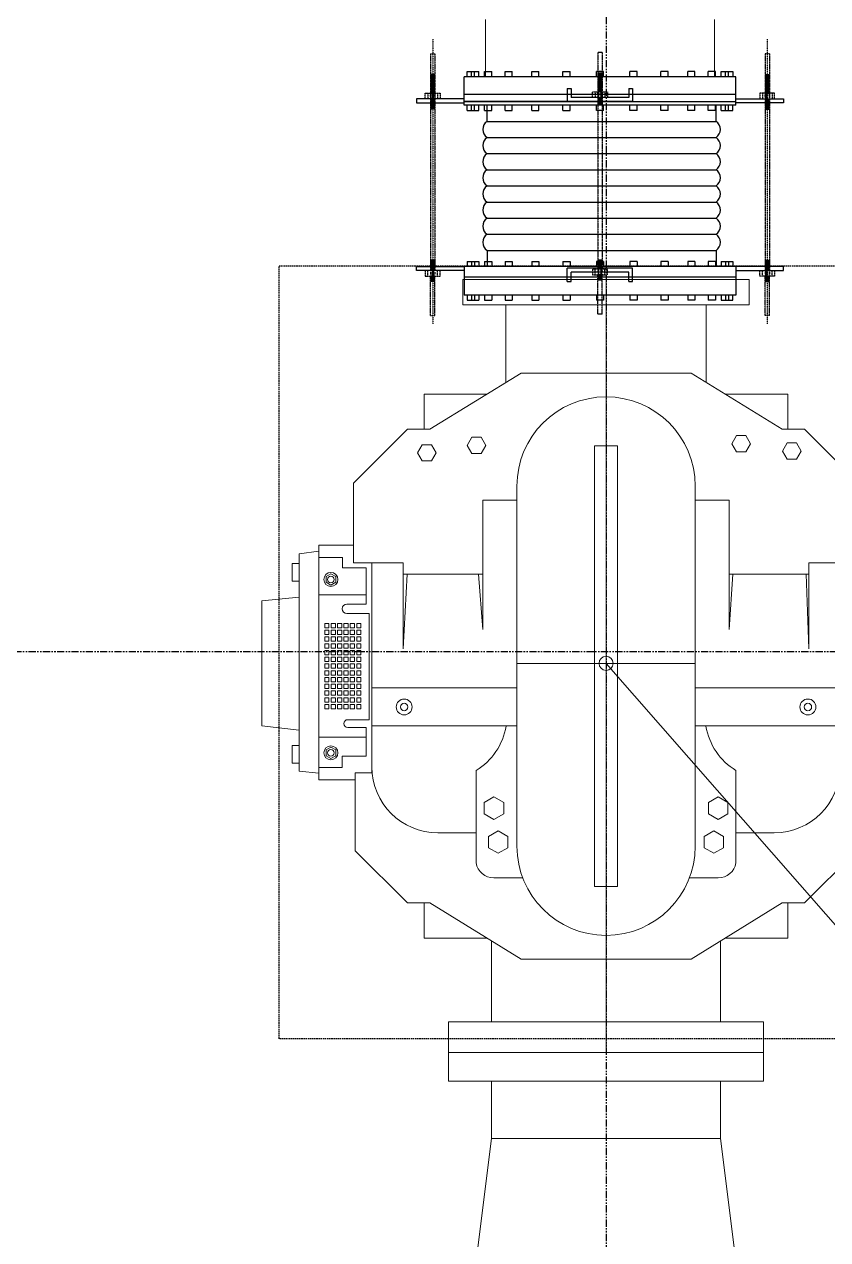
# Model space of a CAD drawing. Header units: inches. Extents: x 86328 to 235202, y 68629 to 184293.
# Drawn here: x 177821 to 179225, y 128801 to 130923 of the extents above; entities that cross this region are included whole.
import ezdxf

# ---------------------------------------------------------------- set-up
doc = ezdxf.new("R2010")
doc.units = ezdxf.units.IN
doc.header["$MEASUREMENT"] = 0
for name, pattern in [('CENTER', [2, 1.25, -0.25, 0.25, -0.25]), ('HIDDEN', [0.375, 0.25, -0.125]), ('PHANTOM2', [1.25, 0.625, -0.125, 0.125, -0.125, 0.125, -0.125])]:
    doc.linetypes.add(name, pattern=pattern)
doc.layers.add('1', color=1, linetype='CENTER')
doc.layers.add('DIM', color=251, linetype='Continuous', lineweight=0)
doc.layers.add('hid', color=8, linetype='HIDDEN', lineweight=0)

msp = doc.modelspace()

# ---------------------------------------------------------------- linework, layer by layer
at = {"color": 8, "linetype": 'PHANTOM2', "ltscale": 20}
for p, q in [((178837.6, 146210.9), (178837.6, 123166.3)), ((183341.1, 129827.4), (176882.3, 129827.4))]:
    msp.add_line(p, q, dxfattribs=at)
at = {"color": 8}
for p, q in [((179064.3, 130831.7), (178589.6, 130831.7)), ((178589.6, 130782), (178589.6, 130831.7)), ((178595, 130831.7), (178595, 130840.7)), ((178595, 130840.7), (178615.2, 130840.7)), ((178602.7, 130831.7), (178602.7, 130840.7)), ((178607.6, 130831.7), (178607.6, 130840.7)), ((178615.2, 130831.7), (178615.2, 130840.7)), ((178625.2, 130840.7), (178637.8, 130840.7)), ((178625.2, 130831.7), (178625.2, 130840.7)), ((178637.8, 130831.7), (178637.8, 130840.7)), ((178661.1, 130840.7), (178673.7, 130840.7)), ((178661.1, 130831.7), (178661.1, 130840.7)), ((178673.7, 130831.7), (178673.7, 130840.7)), ((178707.9, 130840.7), (178720.4, 130840.7)), ((178707.9, 130831.7), (178707.9, 130840.7)), ((178720.4, 130831.7), (178720.4, 130840.7)), ((178762.3, 130840.7), (178774.8, 130840.7)), ((178762.3, 130831.7), (178762.3, 130840.7)), ((178774.8, 130831.7), (178774.8, 130840.7)), ((178820.7, 130831.7), (178820.7, 130840.7)), ((178833.3, 130840.7), (178820.7, 130840.7)), ((178833.3, 130831.7), (178833.3, 130840.7)), ((178879.1, 130831.7), (178879.1, 130840.7)), ((178891.7, 130840.7), (178879.1, 130840.7)), ((178891.7, 130831.7), (178891.7, 130840.7)), ((178933.6, 130831.7), (178933.6, 130840.7)), ((178946.1, 130840.7), (178933.6, 130840.7)), ((178946.1, 130831.7), (178946.1, 130840.7)), ((178980.3, 130831.7), (178980.3, 130840.7)), ((178992.9, 130840.7), (178980.3, 130840.7)), ((178992.9, 130831.7), (178992.9, 130840.7)), ((179016.2, 130831.7), (179016.2, 130840.7)), ((179028.7, 130840.7), (179016.2, 130840.7)), ((179028.7, 130831.7), (179028.7, 130840.7)), ((179038.7, 130831.7), (179038.7, 130840.7)), ((179038.7, 130840.7), (179059, 130840.7)), ((179046.4, 130831.7), (179046.4, 130840.7)), ((179051.3, 130831.7), (179051.3, 130840.7)), ((179059, 130840.7), (179059, 130831.7)), ((179064.3, 130782), (179064.3, 130831.7)), ((179064.3, 130800.7), (178589.6, 130800.7)), ((178769.8, 130811.4), (178769.8, 130788.6)), ((178769.8, 130811.4), (178776.7, 130811.4)), ((178776.7, 130811.4), (178776.7, 130795.4)), ((178877.3, 130811.4), (178877.3, 130795.4)), ((178877.3, 130811.4), (178884.1, 130811.4)), ((178884.1, 130811.4), (178884.1, 130788.6)), ((178589.6, 130793.1), (178506.2, 130793.1)), ((178506.2, 130793.1), (178506.2, 130786.3)), ((178506.2, 130786.3), (178589.6, 130786.3)), ((178589.6, 130793.1), (178589.6, 130793.1)), ((178589.6, 130793.1), (178589.6, 130793.1)), ((178589.6, 130786.3), (178589.6, 130793.1)), ((178769.8, 130788.6), (178589.6, 130788.6)), ((178589.6, 130788.6), (179064.3, 130788.6)), ((179064.3, 130782), (178589.6, 130782)), ((178595, 130773.1), (178595, 130782)), ((178602.7, 130773.1), (178602.7, 130782)), ((178607.6, 130773.1), (178607.6, 130782)), ((178615.2, 130773.1), (178615.2, 130782)), ((178625.2, 130773.1), (178625.2, 130782)), ((178637.8, 130773.1), (178637.8, 130782)), ((178661.1, 130773.1), (178661.1, 130782)), ((178673.7, 130773.1), (178673.7, 130782)), ((178707.9, 130773.1), (178707.9, 130782)), ((178720.4, 130773.1), (178720.4, 130782)), ((178762.3, 130773.1), (178762.3, 130782)), ((178884.1, 130788.6), (178769.8, 130788.6)), ((178774.8, 130773.1), (178774.8, 130782)), ((178877.3, 130795.4), (178776.7, 130795.4)), ((178820.7, 130773.1), (178820.7, 130782)), ((178833.3, 130773.1), (178833.3, 130782)), ((178879.1, 130773.1), (178879.1, 130782)), ((178891.7, 130773.1), (178891.7, 130782)), ((178933.6, 130773.1), (178933.6, 130782)), ((178946.1, 130773.1), (178946.1, 130782)), ((178980.3, 130773.1), (178980.3, 130782)), ((178992.9, 130773.1), (178992.9, 130782)), ((179016.2, 130773.1), (179016.2, 130782)), ((179028.7, 130773.1), (179028.7, 130782)), ((179038.7, 130773.1), (179038.7, 130782)), ((179046.4, 130773.1), (179046.4, 130782)), ((179051.3, 130773.1), (179051.3, 130782)), ((179059, 130773.1), (179059, 130782)), ((179064.3, 130793.1), (179064.3, 130793.1)), ((179064.3, 130793.1), (179064.3, 130793.1)), ((179064.3, 130793.1), (179147.8, 130793.1)), ((179064.3, 130786.3), (179064.3, 130793.1)), ((179147.8, 130786.3), (179064.3, 130786.3)), ((179147.8, 130793.1), (179147.8, 130786.3)), ((178595, 130773.1), (178615.2, 130773.1)), ((178625.2, 130773.1), (178637.8, 130773.1)), ((178661.1, 130773.1), (178673.7, 130773.1)), ((178707.9, 130773.1), (178720.4, 130773.1)), ((178762.3, 130773.1), (178774.8, 130773.1)), ((178833.3, 130773.1), (178820.7, 130773.1)), ((178891.7, 130773.1), (178879.1, 130773.1)), ((178946.1, 130773.1), (178933.6, 130773.1)), ((178992.9, 130773.1), (178980.3, 130773.1)), ((179028.7, 130773.1), (179016.2, 130773.1)), ((179038.7, 130773.1), (179059, 130773.1)), ((178629.8, 130753.9), (179029.8, 130753.9)), ((178629.8, 130725.7), (179029.8, 130725.7)), ((178629.8, 130697.5), (179029.8, 130697.5)), ((178629.8, 130669.4), (179029.8, 130669.4)), ((178629.8, 130641.2), (179029.8, 130641.2)), ((178629.8, 130613), (179029.8, 130613)), ((178629.8, 130584.9), (179029.8, 130584.9)), ((178629.8, 130556.7), (179029.8, 130556.7)), ((178629.8, 130528.5), (179029.8, 130528.5)), ((178595, 130509.3), (178595, 130500.3)), ((178595, 130509.3), (178615.2, 130509.3)), ((178602.7, 130509.3), (178602.7, 130500.3)), ((178607.6, 130509.3), (178607.6, 130500.3)), ((178615.2, 130509.3), (178615.2, 130500.3)), ((178625.2, 130509.3), (178637.8, 130509.3)), ((178625.2, 130509.3), (178625.2, 130500.3)), ((178637.8, 130509.3), (178637.8, 130500.3)), ((178661.1, 130509.3), (178673.7, 130509.3)), ((178661.1, 130509.3), (178661.1, 130500.3)), ((178673.7, 130509.3), (178673.7, 130500.3)), ((178707.9, 130509.3), (178720.4, 130509.3)), ((178707.9, 130509.3), (178707.9, 130500.3)), ((178720.4, 130509.3), (178720.4, 130500.3)), ((178762.3, 130509.3), (178774.8, 130509.3)), ((178762.3, 130509.3), (178762.3, 130500.3)), ((178774.8, 130509.3), (178774.8, 130500.3)), ((178820.7, 130509.3), (178820.7, 130500.3)), ((178833.3, 130509.3), (178820.7, 130509.3)), ((178833.3, 130509.3), (178833.3, 130500.3)), ((178879.1, 130509.3), (178879.1, 130500.3)), ((178891.7, 130509.3), (178879.1, 130509.3)), ((178891.7, 130509.3), (178891.7, 130500.3)), ((178933.6, 130509.3), (178933.6, 130500.3)), ((178946.1, 130509.3), (178933.6, 130509.3)), ((178946.1, 130509.3), (178946.1, 130500.3)), ((178980.3, 130509.3), (178980.3, 130500.3)), ((178992.9, 130509.3), (178980.3, 130509.3)), ((178992.9, 130509.3), (178992.9, 130500.3)), ((179016.2, 130509.3), (179016.2, 130500.3)), ((179028.7, 130509.3), (179016.2, 130509.3)), ((179028.7, 130509.3), (179028.7, 130500.3)), ((179038.7, 130509.3), (179038.7, 130500.3)), ((179038.7, 130509.3), (179059, 130509.3)), ((179046.4, 130509.3), (179046.4, 130500.3)), ((179051.3, 130509.3), (179051.3, 130500.3)), ((179059, 130509.3), (179059, 130500.3)), ((178506.2, 130493.5), (178506.2, 130500.3)), ((178506.2, 130500.3), (178589.6, 130500.3)), ((178589.6, 130493.5), (178506.2, 130493.5)), ((178589.6, 130500.3), (178589.6, 130493.5)), ((178589.6, 130500.3), (178589.6, 130450.6)), ((179064.3, 130500.3), (178589.6, 130500.3)), ((178589.6, 130493.5), (178589.6, 130493.5)), ((178589.6, 130493.5), (178589.6, 130493.5)), ((179064.3, 130481.7), (178589.6, 130481.7)), ((178769.8, 130474.4), (178769.8, 130497.3)), ((178884.1, 130497.3), (178769.8, 130497.3)), ((178776.7, 130474.4), (178776.7, 130490.4)), ((178877.3, 130490.4), (178776.7, 130490.4)), ((178877.3, 130474.4), (178877.3, 130490.4)), ((178884.1, 130474.4), (178884.1, 130497.3)), ((179064.3, 130500.3), (179064.3, 130450.6)), ((179147.8, 130500.3), (179064.3, 130500.3)), ((179064.3, 130500.3), (179064.3, 130493.5)), ((179064.3, 130493.5), (179064.3, 130493.5)), ((179064.3, 130493.5), (179064.3, 130493.5)), ((179064.3, 130493.5), (179147.8, 130493.5)), ((179147.8, 130493.5), (179147.8, 130500.3)), ((178769.8, 130474.4), (178776.7, 130474.4)), ((178877.3, 130474.4), (178884.1, 130474.4)), ((179064.3, 130450.6), (178589.6, 130450.6)), ((178595, 130450.6), (178595, 130441.7)), ((178595, 130441.7), (178615.2, 130441.7)), ((178602.7, 130450.6), (178602.7, 130441.7)), ((178607.6, 130450.6), (178607.6, 130441.7)), ((178615.2, 130450.6), (178615.2, 130441.7)), ((178625.2, 130450.6), (178625.2, 130441.7)), ((178625.2, 130441.7), (178637.8, 130441.7)), ((178637.8, 130450.6), (178637.8, 130441.7)), ((178661.1, 130450.6), (178661.1, 130441.7)), ((178661.1, 130441.7), (178673.7, 130441.7)), ((178673.7, 130450.6), (178673.7, 130441.7)), ((178707.9, 130450.6), (178707.9, 130441.7)), ((178707.9, 130441.7), (178720.4, 130441.7)), ((178720.4, 130450.6), (178720.4, 130441.7)), ((178762.3, 130450.6), (178762.3, 130441.7)), ((178762.3, 130441.7), (178774.8, 130441.7)), ((178774.8, 130450.6), (178774.8, 130441.7)), ((178820.7, 130450.6), (178820.7, 130441.7)), ((178833.3, 130441.7), (178820.7, 130441.7)), ((178833.3, 130450.6), (178833.3, 130441.7)), ((178879.1, 130450.6), (178879.1, 130441.7)), ((178891.7, 130441.7), (178879.1, 130441.7)), ((178891.7, 130450.6), (178891.7, 130441.7)), ((178933.6, 130450.6), (178933.6, 130441.7)), ((178946.1, 130441.7), (178933.6, 130441.7)), ((178946.1, 130450.6), (178946.1, 130441.7)), ((178980.3, 130450.6), (178980.3, 130441.7)), ((178992.9, 130441.7), (178980.3, 130441.7)), ((178992.9, 130450.6), (178992.9, 130441.7)), ((179016.2, 130450.6), (179016.2, 130441.7)), ((179028.7, 130441.7), (179016.2, 130441.7)), ((179028.7, 130450.6), (179028.7, 130441.7)), ((179038.7, 130450.6), (179038.7, 130441.7)), ((179038.7, 130441.7), (179059, 130441.7)), ((179046.4, 130450.6), (179046.4, 130441.7)), ((179051.3, 130450.6), (179051.3, 130441.7)), ((179059, 130441.7), (179059, 130450.6))]:
    msp.add_line(p, q, dxfattribs=at)
for points in [[(178629.8, 130753.9), (178629.8, 130782)], [(179029.8, 130753.9), (179029.8, 130782)], [(178629.8, 130528.5), (178629.8, 130500.3)], [(179029.8, 130528.5), (179029.8, 130500.3)]]:
    msp.add_lwpolyline(points, dxfattribs=at)
for centre, start, end in [((178639.2, 130739.8), 123.6891, 236.3109), ((179020.4, 130739.8), 303.6891, 56.3109), ((178639.2, 130711.6), 123.6891, 236.3109), ((179020.4, 130711.6), 303.6891, 56.3109), ((178639.2, 130683.4), 123.6891, 236.3109), ((179020.4, 130683.4), 303.6891, 56.3109), ((178639.2, 130655.3), 123.6891, 236.3109), ((179020.4, 130655.3), 303.6891, 56.3109), ((178639.2, 130627.1), 123.6891, 236.3109), ((179020.4, 130627.1), 303.6891, 56.3109), ((178639.2, 130598.9), 123.6891, 236.3109), ((179020.4, 130598.9), 303.6891, 56.3109), ((178639.2, 130570.8), 123.6891, 236.3109), ((179020.4, 130570.8), 303.6891, 56.3109), ((178639.2, 130542.6), 123.6891, 236.3109), ((179020.4, 130542.6), 303.6891, 56.3109)]:
    msp.add_arc(centre, 16.9, start, end, dxfattribs=at)
at = {"layer": '1', "color": 8, "linetype": 'CENTER', "ltscale": 0.09}
for p, q in [((178534.8, 130897.2), (178534.8, 130400.2)), ((179119.2, 130897.2), (179119.2, 130400.2))]:
    msp.add_line(p, q, dxfattribs=at)
at = {"layer": '1', "color": 8}
for p, q in [((178531, 130872), (178531, 130493.5)), ((178531, 130872), (178531, 130803)), ((178531, 130872), (178538.5, 130872)), ((178538.5, 130872), (178538.5, 130493.5)), ((178538.5, 130872), (178538.5, 130803)), ((178823.2, 130874.3), (178823.2, 130495.8)), ((178823.2, 130874.3), (178823.2, 130805.3)), ((178830.8, 130874.3), (178823.2, 130874.3)), ((178830.8, 130874.3), (178823.2, 130874.3)), ((178830.8, 130874.3), (178830.8, 130495.8)), ((178830.8, 130874.3), (178830.8, 130805.3)), ((179115.4, 130872), (179115.4, 130493.5)), ((179115.4, 130872), (179115.4, 130803)), ((179123, 130872), (179115.4, 130872)), ((179123, 130872), (179123, 130493.5)), ((179123, 130872), (179123, 130803)), ((178538.5, 130835.8), (178531, 130835.8)), ((178538.5, 130835.8), (178531, 130835.8)), ((178538.5, 130833.4), (178531, 130833.4)), ((178538.5, 130833.4), (178531, 130833.4)), ((178538.5, 130833.4), (178531, 130833.4)), ((178538.5, 130833.4), (178531, 130833.4)), ((178538.5, 130831.1), (178531, 130831.1)), ((178538.5, 130831.1), (178531, 130831.1)), ((178538.5, 130828.9), (178531, 130828.9)), ((178538.5, 130828.9), (178531, 130828.9)), ((178538.5, 130826.6), (178531, 130826.6)), ((178538.5, 130826.6), (178531, 130826.6)), ((178538.5, 130826.6), (178531, 130826.6)), ((178538.5, 130826.6), (178531, 130826.6)), ((178538.5, 130824.3), (178531, 130824.3)), ((178538.5, 130824.3), (178531, 130824.3)), ((178538.5, 130821.9), (178531, 130821.9)), ((178538.5, 130821.9), (178531, 130821.9)), ((178830.8, 130838.1), (178823.2, 130838.1)), ((178830.8, 130838.1), (178823.2, 130838.1)), ((178830.8, 130835.7), (178823.2, 130835.7)), ((178830.8, 130835.7), (178823.2, 130835.7)), ((178830.8, 130835.7), (178823.2, 130835.7)), ((178830.8, 130835.7), (178823.2, 130835.7)), ((178830.8, 130833.4), (178823.2, 130833.4)), ((178830.8, 130833.4), (178823.2, 130833.4)), ((178830.8, 130831.2), (178823.2, 130831.2)), ((178830.8, 130831.2), (178823.2, 130831.2)), ((178830.8, 130828.9), (178823.2, 130828.9)), ((178830.8, 130828.9), (178823.2, 130828.9)), ((178830.8, 130828.9), (178823.2, 130828.9)), ((178830.8, 130828.9), (178823.2, 130828.9)), ((178830.8, 130826.5), (178823.2, 130826.5)), ((178830.8, 130826.5), (178823.2, 130826.5)), ((178830.8, 130824.2), (178823.2, 130824.2)), ((178830.8, 130824.2), (178823.2, 130824.2)), ((178830.8, 130821.9), (178823.2, 130821.9)), ((178830.8, 130821.9), (178823.2, 130821.9)), ((179115.4, 130835.8), (179123, 130835.8)), ((179115.4, 130835.8), (179123, 130835.8)), ((179115.4, 130833.4), (179123, 130833.4)), ((179115.4, 130833.4), (179123, 130833.4)), ((179115.4, 130833.4), (179123, 130833.4)), ((179115.4, 130833.4), (179123, 130833.4)), ((179115.4, 130831.1), (179123, 130831.1)), ((179115.4, 130831.1), (179123, 130831.1)), ((179115.4, 130828.9), (179123, 130828.9)), ((179115.4, 130828.9), (179123, 130828.9)), ((179115.4, 130826.6), (179123, 130826.6)), ((179115.4, 130826.6), (179123, 130826.6)), ((179115.4, 130826.6), (179123, 130826.6)), ((179115.4, 130826.6), (179123, 130826.6)), ((179115.4, 130824.3), (179123, 130824.3)), ((179115.4, 130824.3), (179123, 130824.3)), ((179115.4, 130821.9), (179123, 130821.9)), ((179115.4, 130821.9), (179123, 130821.9)), ((178521.8, 130793.1), (178521.8, 130803)), ((178521.8, 130803), (178547.8, 130803)), ((178521.8, 130793.1), (178521.8, 130803)), ((178521.8, 130803), (178547.8, 130803)), ((178526.4, 130803), (178526.4, 130793.1)), ((178526.4, 130803), (178526.4, 130793.1)), ((178538.5, 130819.6), (178531, 130819.6)), ((178538.5, 130819.6), (178531, 130819.6)), ((178538.5, 130817.2), (178531, 130817.2)), ((178538.5, 130817.2), (178531, 130817.2)), ((178538.5, 130814.9), (178531, 130814.9)), ((178538.5, 130814.9), (178531, 130814.9)), ((178538.5, 130812.6), (178531, 130812.6)), ((178538.5, 130812.6), (178531, 130812.6)), ((178538.5, 130810.2), (178531, 130810.2)), ((178538.5, 130810.2), (178531, 130810.2)), ((178538.5, 130807.9), (178531, 130807.9)), ((178538.5, 130807.9), (178531, 130807.9)), ((178538.5, 130805.6), (178531, 130805.6)), ((178538.5, 130805.6), (178531, 130805.6)), ((178538.5, 130803.2), (178531, 130803.2)), ((178538.5, 130803.2), (178531, 130803.2)), ((178543.1, 130803), (178543.1, 130793.1)), ((178543.1, 130803), (178543.1, 130793.1)), ((178547.8, 130803), (178547.8, 130793.1)), ((178547.8, 130803), (178547.8, 130793.1)), ((178814, 130795.4), (178814, 130805.3)), ((178814, 130805.3), (178840, 130805.3)), ((178814, 130795.4), (178814, 130805.3)), ((178814, 130805.3), (178840, 130805.3)), ((178818.6, 130805.3), (178818.6, 130795.4)), ((178818.6, 130805.3), (178818.6, 130795.4)), ((178830.8, 130819.5), (178823.2, 130819.5)), ((178830.8, 130819.5), (178823.2, 130819.5)), ((178830.8, 130817.2), (178823.2, 130817.2)), ((178830.8, 130817.2), (178823.2, 130817.2)), ((178830.8, 130814.9), (178823.2, 130814.9)), ((178830.8, 130814.9), (178823.2, 130814.9)), ((178830.8, 130812.5), (178823.2, 130812.5)), ((178830.8, 130812.5), (178823.2, 130812.5)), ((178830.8, 130810.2), (178823.2, 130810.2)), ((178830.8, 130810.2), (178823.2, 130810.2)), ((178830.8, 130807.9), (178823.2, 130807.9)), ((178830.8, 130807.9), (178823.2, 130807.9)), ((178830.8, 130805.5), (178823.2, 130805.5)), ((178830.8, 130805.5), (178823.2, 130805.5)), ((178835.3, 130805.3), (178835.3, 130795.4)), ((178835.3, 130805.3), (178835.3, 130795.4)), ((178840, 130805.3), (178840, 130795.4)), ((178840, 130805.3), (178840, 130795.4)), ((179132.2, 130803), (179106.2, 130803)), ((179106.2, 130803), (179106.2, 130793.1)), ((179132.2, 130803), (179106.2, 130803)), ((179106.2, 130803), (179106.2, 130793.1)), ((179110.9, 130803), (179110.9, 130793.1)), ((179110.9, 130803), (179110.9, 130793.1)), ((179115.4, 130819.6), (179123, 130819.6)), ((179115.4, 130819.6), (179123, 130819.6)), ((179115.4, 130817.2), (179123, 130817.2)), ((179115.4, 130817.2), (179123, 130817.2)), ((179115.4, 130814.9), (179123, 130814.9)), ((179115.4, 130814.9), (179123, 130814.9)), ((179115.4, 130812.6), (179123, 130812.6)), ((179115.4, 130812.6), (179123, 130812.6)), ((179115.4, 130810.2), (179123, 130810.2)), ((179115.4, 130810.2), (179123, 130810.2)), ((179115.4, 130807.9), (179123, 130807.9)), ((179115.4, 130807.9), (179123, 130807.9)), ((179115.4, 130805.6), (179123, 130805.6)), ((179115.4, 130805.6), (179123, 130805.6)), ((179115.4, 130803.2), (179123, 130803.2)), ((179115.4, 130803.2), (179123, 130803.2)), ((179127.6, 130803), (179127.6, 130793.1)), ((179127.6, 130803), (179127.6, 130793.1)), ((179132.2, 130793.1), (179132.2, 130803)), ((179132.2, 130793.1), (179132.2, 130803)), ((178547.8, 130793.1), (178521.8, 130793.1)), ((178547.8, 130793.1), (178521.8, 130793.1)), ((178538.5, 130791.6), (178531, 130791.6)), ((178538.5, 130791.6), (178531, 130791.6)), ((178538.5, 130789.2), (178531, 130789.2)), ((178538.5, 130789.2), (178531, 130789.2)), ((178538.5, 130786.9), (178531, 130786.9)), ((178538.5, 130786.9), (178531, 130786.9)), ((178538.5, 130784.6), (178531, 130784.6)), ((178538.5, 130784.6), (178531, 130784.6)), ((178538.5, 130782.2), (178531, 130782.2)), ((178538.5, 130782.2), (178531, 130782.2)), ((178538.5, 130779.9), (178531, 130779.9)), ((178538.5, 130779.9), (178531, 130779.9)), ((178840, 130795.4), (178814, 130795.4)), ((178840, 130795.4), (178814, 130795.4)), ((178830.8, 130794.1), (178823.2, 130794.1)), ((178830.8, 130794.1), (178823.2, 130794.1)), ((178830.8, 130793.9), (178823.2, 130793.9)), ((178830.8, 130793.9), (178823.2, 130793.9)), ((178830.8, 130791.8), (178823.2, 130791.8)), ((178830.8, 130791.8), (178823.2, 130791.8)), ((178830.8, 130791.5), (178823.2, 130791.5)), ((178830.8, 130791.5), (178823.2, 130791.5)), ((178830.8, 130789.2), (178823.2, 130789.2)), ((178830.8, 130789.2), (178823.2, 130789.2)), ((178830.8, 130786.8), (178823.2, 130786.8)), ((178830.8, 130786.8), (178823.2, 130786.8)), ((178830.8, 130784.5), (178823.2, 130784.5)), ((178830.8, 130784.5), (178823.2, 130784.5)), ((178830.8, 130782.2), (178823.2, 130782.2)), ((178830.8, 130782.2), (178823.2, 130782.2)), ((179106.2, 130793.1), (179132.2, 130793.1)), ((179106.2, 130793.1), (179132.2, 130793.1)), ((179115.4, 130791.6), (179123, 130791.6)), ((179115.4, 130791.6), (179123, 130791.6)), ((179115.4, 130789.2), (179123, 130789.2)), ((179115.4, 130789.2), (179123, 130789.2)), ((179115.4, 130786.9), (179123, 130786.9)), ((179115.4, 130786.9), (179123, 130786.9)), ((179115.4, 130784.6), (179123, 130784.6)), ((179115.4, 130784.6), (179123, 130784.6)), ((179115.4, 130782.2), (179123, 130782.2)), ((179115.4, 130782.2), (179123, 130782.2)), ((179115.4, 130779.9), (179123, 130779.9)), ((179115.4, 130779.9), (179123, 130779.9)), ((178538.5, 130777.5), (178531, 130777.5)), ((178538.5, 130777.5), (178531, 130777.5)), ((178538.5, 130775.2), (178531, 130775.2)), ((178538.5, 130775.2), (178531, 130775.2)), ((179115.4, 130777.5), (179123, 130777.5)), ((179115.4, 130777.5), (179123, 130777.5)), ((179115.4, 130775.2), (179123, 130775.2)), ((179115.4, 130775.2), (179123, 130775.2)), ((178538.5, 130511.4), (178531, 130511.4)), ((178538.5, 130511.4), (178531, 130511.4)), ((178538.5, 130509.1), (178531, 130509.1)), ((178538.5, 130509.1), (178531, 130509.1)), ((178538.5, 130506.8), (178531, 130506.8)), ((178538.5, 130506.8), (178531, 130506.8)), ((178538.5, 130504.4), (178531, 130504.4)), ((178538.5, 130504.4), (178531, 130504.4)), ((178830.8, 130511.4), (178823.2, 130511.4)), ((178830.8, 130511.4), (178823.2, 130511.4)), ((178830.8, 130509), (178823.2, 130509)), ((178830.8, 130509), (178823.2, 130509)), ((178830.8, 130506.7), (178823.2, 130506.7)), ((178830.8, 130506.7), (178823.2, 130506.7)), ((178830.8, 130504.4), (178823.2, 130504.4)), ((178830.8, 130504.4), (178823.2, 130504.4)), ((179115.4, 130511.4), (179123, 130511.4)), ((179115.4, 130511.4), (179123, 130511.4)), ((179115.4, 130509.1), (179123, 130509.1)), ((179115.4, 130509.1), (179123, 130509.1)), ((179115.4, 130506.8), (179123, 130506.8)), ((179115.4, 130506.8), (179123, 130506.8)), ((179115.4, 130504.4), (179123, 130504.4)), ((179115.4, 130504.4), (179123, 130504.4)), ((178521.8, 130493.5), (178521.8, 130483.7)), ((178547.8, 130493.5), (178521.8, 130493.5)), ((178521.8, 130493.5), (178521.8, 130483.7)), ((178547.8, 130493.5), (178521.8, 130493.5)), ((178521.8, 130483.7), (178547.8, 130483.7)), ((178521.8, 130483.7), (178547.8, 130483.7)), ((178526.4, 130483.7), (178526.4, 130493.5)), ((178526.4, 130483.7), (178526.4, 130493.5)), ((178538.5, 130502.1), (178531, 130502.1)), ((178538.5, 130502.1), (178531, 130502.1)), ((178538.5, 130499.7), (178531, 130499.7)), ((178538.5, 130499.7), (178531, 130499.7)), ((178538.5, 130497.4), (178531, 130497.4)), ((178538.5, 130497.4), (178531, 130497.4)), ((178538.5, 130495.1), (178531, 130495.1)), ((178538.5, 130495.1), (178531, 130495.1)), ((178531, 130414.6), (178531, 130483.7)), ((178538.5, 130483.4), (178531, 130483.4)), ((178538.5, 130483.4), (178531, 130483.4)), ((178538.5, 130481.1), (178531, 130481.1)), ((178538.5, 130481.1), (178531, 130481.1)), ((178538.5, 130414.6), (178538.5, 130483.7)), ((178543.1, 130483.7), (178543.1, 130493.5)), ((178543.1, 130483.7), (178543.1, 130493.5)), ((178547.8, 130483.7), (178547.8, 130493.5)), ((178547.8, 130483.7), (178547.8, 130493.5)), ((178814, 130495.8), (178814, 130486)), ((178840, 130495.8), (178814, 130495.8)), ((178814, 130495.8), (178814, 130486)), ((178840, 130495.8), (178814, 130495.8)), ((178814, 130486), (178840, 130486)), ((178814, 130486), (178840, 130486)), ((178818.6, 130486), (178818.6, 130495.8)), ((178818.6, 130486), (178818.6, 130495.8)), ((178830.8, 130502), (178823.2, 130502)), ((178830.8, 130502), (178823.2, 130502)), ((178830.8, 130499.7), (178823.2, 130499.7)), ((178830.8, 130499.7), (178823.2, 130499.7)), ((178830.8, 130497.4), (178823.2, 130497.4)), ((178830.8, 130497.4), (178823.2, 130497.4)), ((178823.2, 130416.9), (178823.2, 130486)), ((178830.8, 130485.7), (178823.2, 130485.7)), ((178830.8, 130485.7), (178823.2, 130485.7)), ((178830.8, 130483.4), (178823.2, 130483.4)), ((178830.8, 130483.4), (178823.2, 130483.4)), ((178830.8, 130481), (178823.2, 130481)), ((178830.8, 130481), (178823.2, 130481)), ((178830.8, 130416.9), (178830.8, 130486)), ((178835.3, 130486), (178835.3, 130495.8)), ((178835.3, 130486), (178835.3, 130495.8)), ((178840, 130486), (178840, 130495.8)), ((178840, 130486), (178840, 130495.8)), ((179106.2, 130483.7), (179106.2, 130493.5)), ((179106.2, 130493.5), (179132.2, 130493.5)), ((179106.2, 130483.7), (179106.2, 130493.5)), ((179106.2, 130493.5), (179132.2, 130493.5)), ((179132.2, 130483.7), (179106.2, 130483.7)), ((179132.2, 130483.7), (179106.2, 130483.7)), ((179110.9, 130483.7), (179110.9, 130493.5)), ((179110.9, 130483.7), (179110.9, 130493.5)), ((179115.4, 130502.1), (179123, 130502.1)), ((179115.4, 130502.1), (179123, 130502.1)), ((179115.4, 130499.7), (179123, 130499.7)), ((179115.4, 130499.7), (179123, 130499.7)), ((179115.4, 130497.4), (179123, 130497.4)), ((179115.4, 130497.4), (179123, 130497.4)), ((179115.4, 130495.1), (179123, 130495.1)), ((179115.4, 130495.1), (179123, 130495.1)), ((179115.4, 130414.6), (179115.4, 130483.7)), ((179115.4, 130483.4), (179123, 130483.4)), ((179115.4, 130483.4), (179123, 130483.4)), ((179115.4, 130481.1), (179123, 130481.1)), ((179115.4, 130481.1), (179123, 130481.1)), ((179123, 130414.6), (179123, 130483.7)), ((179127.6, 130483.7), (179127.6, 130493.5)), ((179127.6, 130483.7), (179127.6, 130493.5)), ((179132.2, 130493.5), (179132.2, 130483.7)), ((179132.2, 130493.5), (179132.2, 130483.7)), ((178538.5, 130478.7), (178531, 130478.7)), ((178538.5, 130478.7), (178531, 130478.7)), ((178538.5, 130476.4), (178531, 130476.4)), ((178538.5, 130476.4), (178531, 130476.4)), ((178538.5, 130474.1), (178531, 130474.1)), ((178538.5, 130474.1), (178531, 130474.1)), ((178830.8, 130478.7), (178823.2, 130478.7)), ((178830.8, 130478.7), (178823.2, 130478.7)), ((178830.8, 130476.4), (178823.2, 130476.4)), ((178830.8, 130476.4), (178823.2, 130476.4)), ((179115.4, 130478.7), (179123, 130478.7)), ((179115.4, 130478.7), (179123, 130478.7)), ((179115.4, 130476.4), (179123, 130476.4)), ((179115.4, 130476.4), (179123, 130476.4)), ((179115.4, 130474.1), (179123, 130474.1)), ((179115.4, 130474.1), (179123, 130474.1)), ((178531, 130414.6), (178538.5, 130414.6)), ((178830.8, 130416.9), (178823.2, 130416.9)), ((178830.8, 130416.9), (178823.2, 130416.9)), ((179123, 130414.6), (179115.4, 130414.6))]:
    msp.add_line(p, q, dxfattribs=at)
at = {"layer": '1', "color": 8, "linetype": 'HIDDEN', "ltscale": 0.009}
for p, q in [((178531, 130793.1), (178531, 130803)), ((178538.5, 130800.9), (178531, 130800.9)), ((178538.5, 130800.9), (178531, 130800.9)), ((178538.5, 130793.1), (178538.5, 130803)), ((178823.2, 130795.4), (178823.2, 130805.3)), ((178830.8, 130803.2), (178823.2, 130803.2)), ((178830.8, 130803.2), (178823.2, 130803.2)), ((178830.8, 130800.9), (178823.2, 130800.9)), ((178830.8, 130800.9), (178823.2, 130800.9)), ((178830.8, 130795.4), (178830.8, 130805.3)), ((179115.4, 130793.1), (179115.4, 130803)), ((179115.4, 130800.9), (179123, 130800.9)), ((179115.4, 130800.9), (179123, 130800.9)), ((179123, 130793.1), (179123, 130803)), ((178538.5, 130798.6), (178531, 130798.6)), ((178538.5, 130798.6), (178531, 130798.6)), ((178538.5, 130796.2), (178531, 130796.2)), ((178538.5, 130796.2), (178531, 130796.2)), ((178538.5, 130793.9), (178531, 130793.9)), ((178538.5, 130793.9), (178531, 130793.9)), ((178830.8, 130798.5), (178823.2, 130798.5)), ((178830.8, 130798.5), (178823.2, 130798.5)), ((178830.8, 130796.2), (178823.2, 130796.2)), ((178830.8, 130796.2), (178823.2, 130796.2)), ((179115.4, 130798.6), (179123, 130798.6)), ((179115.4, 130798.6), (179123, 130798.6)), ((179115.4, 130796.2), (179123, 130796.2)), ((179115.4, 130796.2), (179123, 130796.2)), ((179115.4, 130793.9), (179123, 130793.9)), ((179115.4, 130793.9), (179123, 130793.9)), ((178531, 130493.5), (178531, 130483.7)), ((178538.5, 130492.7), (178531, 130492.7)), ((178538.5, 130492.7), (178531, 130492.7)), ((178538.5, 130490.4), (178531, 130490.4)), ((178538.5, 130490.4), (178531, 130490.4)), ((178538.5, 130488.1), (178531, 130488.1)), ((178538.5, 130488.1), (178531, 130488.1)), ((178538.5, 130485.7), (178531, 130485.7)), ((178538.5, 130485.7), (178531, 130485.7)), ((178538.5, 130493.5), (178538.5, 130483.7)), ((178823.2, 130495.8), (178823.2, 130486)), ((178830.8, 130495), (178823.2, 130495)), ((178830.8, 130495), (178823.2, 130495)), ((178830.8, 130492.7), (178823.2, 130492.7)), ((178830.8, 130492.7), (178823.2, 130492.7)), ((178830.8, 130490.4), (178823.2, 130490.4)), ((178830.8, 130490.4), (178823.2, 130490.4)), ((178830.8, 130488), (178823.2, 130488)), ((178830.8, 130488), (178823.2, 130488)), ((178830.8, 130495.8), (178830.8, 130486)), ((179115.4, 130493.5), (179115.4, 130483.7)), ((179115.4, 130492.7), (179123, 130492.7)), ((179115.4, 130492.7), (179123, 130492.7)), ((179115.4, 130490.4), (179123, 130490.4)), ((179115.4, 130490.4), (179123, 130490.4)), ((179115.4, 130488.1), (179123, 130488.1)), ((179115.4, 130488.1), (179123, 130488.1)), ((179115.4, 130485.7), (179123, 130485.7)), ((179115.4, 130485.7), (179123, 130485.7)), ((179123, 130493.5), (179123, 130483.7))]:
    msp.add_line(p, q, dxfattribs=at)
at = {"layer": 'DIM', "color": 8, "linetype": 'Continuous', "ltscale": 10}
for p, q in [((178627, 130831.7), (178627, 130931.7)), ((179027, 130931.7), (179027, 130831.7)), ((179027, 130831.7), (178627, 130831.7)), ((179112.6, 129127.4), (178562.6, 129127.4)), ((178562.6, 129127.4), (178562.6, 129077.4)), ((178637.6, 129127.4), (179037.6, 129127.4)), ((179112.6, 129077.4), (179112.6, 129127.4)), ((178562.6, 129077.4), (179112.6, 129077.4)), ((178637.6, 128977.4), (178637.6, 129077.4)), ((179037.6, 129077.4), (179037.6, 128977.4)), ((178537.6, 128177.4), (178637.6, 128977.4)), ((179037.6, 128977.4), (178637.6, 128977.4)), ((179137.6, 128177.4), (179037.6, 128977.4))]:
    msp.add_line(p, q, dxfattribs=at)
at = {"layer": 'DIM', "color": 8, "linetype": 'HIDDEN', "lineweight": 25, "ltscale": 10}
for p, q in [((178266.3, 129151.7), (178266.3, 130501.4)), ((178266.3, 130501.4), (181266.3, 130501.4)), ((181266.3, 129151.7), (178266.3, 129151.7))]:
    msp.add_line(p, q, dxfattribs=at)
at = {"layer": 'DIM', "color": 8, "linetype": 'Continuous'}
for p, q in [((178587.6, 130433.6), (178587.6, 130477.4)), ((178587.6, 130477.4), (179087.6, 130477.4)), ((179087.6, 130477.4), (179087.6, 130433.6)), ((179087.6, 130433.6), (178587.6, 130433.6)), ((178662.6, 130297.9), (178662.6, 130433.6)), ((179012.6, 130297.9), (179012.6, 130433.6)), ((179012.6, 130433.6), (179087.6, 130433.6)), ((178529.9, 130216.1), (178689.1, 130314.2)), ((178986.1, 130314.2), (178689.1, 130314.2)), ((178986.1, 130314.2), (178689.1, 130314.2)), ((179145.2, 130216.1), (178986.1, 130314.2)), ((178519.9, 130216.1), (178519.9, 130277.5)), ((178519.9, 130277.5), (178629.6, 130277.5)), ((178519.9, 130216.1), (178519.9, 130277.5)), ((178519.9, 130277.5), (178629.6, 130277.5)), ((179155.3, 130277.5), (179045.6, 130277.5)), ((179155.3, 130277.5), (179045.6, 130277.5)), ((179155.3, 130216.1), (179155.3, 130277.5)), ((179155.3, 130216.1), (179155.3, 130277.5)), ((178396.6, 130122), (178490.6, 130216.1)), ((178399.5, 130124.9), (178490.6, 130216.1)), ((178490.6, 130216.1), (178529.9, 130216.1)), ((178490.6, 130216.1), (178519.9, 130216.1)), ((178490.6, 130216.1), (178519.9, 130216.1)), ((179065.6, 130205), (179057.4, 130190.9)), ((179081.9, 130205), (179065.6, 130205)), ((179090, 130190.9), (179081.9, 130205)), ((179184.5, 130216.1), (179145.2, 130216.1)), ((179184.5, 130216.1), (179155.3, 130216.1)), ((179184.5, 130216.1), (179155.3, 130216.1)), ((179275.6, 130124.9), (179184.5, 130216.1)), ((179278.5, 130122), (179184.5, 130216.1)), ((178516.4, 130189.1), (178508.2, 130175)), ((178532.7, 130189.1), (178516.4, 130189.1)), ((178540.8, 130175), (178532.7, 130189.1)), ((178603.1, 130202.1), (178595, 130188)), ((178595, 130188), (178603.1, 130173.9)), ((178619.4, 130202.1), (178603.1, 130202.1)), ((178627.6, 130188), (178619.4, 130202.1)), ((178619.4, 130173.9), (178627.6, 130188)), ((178857.5, 130187.3), (178817.6, 130187.3)), ((178817.6, 130187.3), (178817.6, 129807.3)), ((178857.5, 129807.3), (178857.5, 130187.3)), ((179057.4, 130190.9), (179065.6, 130176.8)), ((179081.9, 130176.8), (179090, 130190.9)), ((179153.9, 130192.2), (179145.8, 130178.1)), ((179170.2, 130192.2), (179153.9, 130192.2)), ((179178.4, 130178.1), (179170.2, 130192.2)), ((178508.2, 130175), (178516.4, 130160.9)), ((178532.7, 130160.9), (178540.8, 130175)), ((178603.1, 130173.9), (178619.4, 130173.9)), ((179065.6, 130176.8), (179081.9, 130176.8)), ((179145.8, 130178.1), (179153.9, 130164)), ((179153.9, 130164), (179170.2, 130164)), ((179170.2, 130164), (179178.4, 130178.1)), ((178516.4, 130160.9), (178532.7, 130160.9)), ((178396.6, 129983), (178396.6, 130122)), ((178681.9, 130116.5), (178681.9, 129807.3)), ((178993.3, 129807.3), (178993.3, 130117)), ((178622.4, 129866.2), (178622.4, 130092.1)), ((178622.4, 130092.1), (178681.9, 130092.1)), ((179052.8, 130092.1), (178993.3, 130092.1)), ((179052.8, 129866.2), (179052.8, 130092.1)), ((178336, 130003), (178301.6, 129998.6)), ((178301.6, 129998.6), (178301.6, 129922.6)), ((178336, 129992.2), (178336, 130013.8)), ((178336, 130013.8), (178396.6, 130013.8)), ((178301.6, 129981.6), (178289.3, 129981.6)), ((178289.3, 129981.6), (178289.3, 129950.8)), ((178301.6, 129950.8), (178301.6, 129981.6)), ((178336, 129626.9), (178336, 129992.2)), ((178336, 129992.2), (178377.1, 129992.2)), ((178377.1, 129992.2), (178377.1, 129973.9)), ((178377.1, 129973.9), (178418.2, 129973.9)), ((178428.6, 129983), (178396.6, 129983)), ((178418.2, 129973.9), (178418.2, 129910.6)), ((178428.6, 129983), (178483, 129983)), ((178428.6, 129616.1), (178428.6, 129983)), ((178483, 129983), (178483, 129832.7)), ((179246.6, 129983), (179192.1, 129983)), ((179192.1, 129983), (179192.1, 129832.7)), ((178289.3, 129950.8), (178301.6, 129950.8)), ((178356.9, 129963.8), (178348.3, 129958.9)), ((178348.3, 129958.9), (178348.3, 129948.9)), ((178365.5, 129958.9), (178356.9, 129963.8)), ((178365.5, 129948.9), (178365.5, 129958.9)), ((178483, 129963), (178622.4, 129963)), ((178483, 129832.7), (178490.3, 129963)), ((178622.4, 129866.2), (178614.9, 129963)), ((179192.1, 129963), (179052.8, 129963)), ((179052.8, 129866.2), (179059, 129963)), ((179192.1, 129832.7), (179187.1, 129963)), ((178348.3, 129948.9), (178356.9, 129944)), ((178356.9, 129944), (178365.5, 129948.9)), ((178301.6, 129922.6), (178236, 129916.7)), ((178236, 129916.7), (178236, 129697.9)), ((178301.6, 129690.5), (178301.6, 129925.1)), ((178418.2, 129926.8), (178336, 129926.8)), ((178418.2, 129910.6), (178384.7, 129910.6)), ((178384.7, 129894.5), (178423.8, 129894.5)), ((178423.8, 129894.5), (178423.8, 129708.9)), ((178353.5, 129877), (178346.2, 129877)), ((178346.2, 129877), (178346.2, 129869.4)), ((178346.2, 129869.4), (178353.5, 129869.4)), ((178353.5, 129869.4), (178353.5, 129877)), ((178364.7, 129877), (178357.3, 129877)), ((178357.3, 129877), (178357.3, 129869.4)), ((178357.3, 129869.4), (178364.7, 129869.4)), ((178364.7, 129869.4), (178364.7, 129877)), ((178375.8, 129877), (178368.5, 129877)), ((178368.5, 129877), (178368.5, 129869.4)), ((178368.5, 129869.4), (178375.8, 129869.4)), ((178375.8, 129869.4), (178375.8, 129877)), ((178387, 129877), (178379.6, 129877)), ((178379.6, 129877), (178379.6, 129869.4)), ((178379.6, 129869.4), (178387, 129869.4)), ((178387, 129869.4), (178387, 129877)), ((178398.1, 129877), (178390.8, 129877)), ((178390.8, 129877), (178390.8, 129869.4)), ((178390.8, 129869.4), (178398.1, 129869.4)), ((178398.1, 129869.4), (178398.1, 129877)), ((178409.3, 129877), (178401.9, 129877)), ((178401.9, 129877), (178401.9, 129869.4)), ((178401.9, 129869.4), (178409.3, 129869.4)), ((178409.3, 129869.4), (178409.3, 129877)), ((178353.5, 129865.2), (178346.2, 129865.2)), ((178346.2, 129865.2), (178346.2, 129857.6)), ((178346.2, 129857.6), (178353.5, 129857.6)), ((178353.5, 129853.4), (178346.2, 129853.4)), ((178346.2, 129853.4), (178346.2, 129845.8)), ((178346.2, 129845.8), (178353.5, 129845.8)), ((178353.5, 129857.6), (178353.5, 129865.2)), ((178353.5, 129845.8), (178353.5, 129853.4)), ((178364.7, 129865.2), (178357.3, 129865.2)), ((178357.3, 129865.2), (178357.3, 129857.6)), ((178357.3, 129857.6), (178364.7, 129857.6)), ((178364.7, 129853.4), (178357.3, 129853.4)), ((178357.3, 129853.4), (178357.3, 129845.8)), ((178357.3, 129845.8), (178364.7, 129845.8)), ((178364.7, 129857.6), (178364.7, 129865.2)), ((178364.7, 129845.8), (178364.7, 129853.4)), ((178375.8, 129865.2), (178368.5, 129865.2)), ((178368.5, 129865.2), (178368.5, 129857.6)), ((178368.5, 129857.6), (178375.8, 129857.6)), ((178375.8, 129853.4), (178368.5, 129853.4)), ((178368.5, 129853.4), (178368.5, 129845.8)), ((178368.5, 129845.8), (178375.8, 129845.8)), ((178375.8, 129857.6), (178375.8, 129865.2)), ((178375.8, 129845.8), (178375.8, 129853.4)), ((178387, 129865.2), (178379.6, 129865.2)), ((178379.6, 129865.2), (178379.6, 129857.6)), ((178379.6, 129857.6), (178387, 129857.6)), ((178387, 129853.4), (178379.6, 129853.4)), ((178379.6, 129853.4), (178379.6, 129845.8)), ((178379.6, 129845.8), (178387, 129845.8)), ((178387, 129857.6), (178387, 129865.2)), ((178387, 129845.8), (178387, 129853.4)), ((178398.1, 129865.2), (178390.8, 129865.2)), ((178390.8, 129865.2), (178390.8, 129857.6)), ((178390.8, 129857.6), (178398.1, 129857.6)), ((178398.1, 129853.4), (178390.8, 129853.4)), ((178390.8, 129853.4), (178390.8, 129845.8)), ((178390.8, 129845.8), (178398.1, 129845.8)), ((178398.1, 129857.6), (178398.1, 129865.2)), ((178398.1, 129845.8), (178398.1, 129853.4)), ((178409.3, 129865.2), (178401.9, 129865.2)), ((178401.9, 129865.2), (178401.9, 129857.6)), ((178401.9, 129857.6), (178409.3, 129857.6)), ((178409.3, 129853.4), (178401.9, 129853.4)), ((178401.9, 129853.4), (178401.9, 129845.8)), ((178401.9, 129845.8), (178409.3, 129845.8)), ((178409.3, 129857.6), (178409.3, 129865.2)), ((178409.3, 129845.8), (178409.3, 129853.4)), ((178353.5, 129841.6), (178346.2, 129841.6)), ((178346.2, 129841.6), (178346.2, 129834)), ((178346.2, 129834), (178353.5, 129834)), ((178353.5, 129829.8), (178346.2, 129829.8)), ((178346.2, 129829.8), (178346.2, 129822.2)), ((178353.5, 129834), (178353.5, 129841.6)), ((178353.5, 129822.2), (178353.5, 129829.8)), ((178364.7, 129841.6), (178357.3, 129841.6)), ((178357.3, 129841.6), (178357.3, 129834)), ((178357.3, 129834), (178364.7, 129834)), ((178364.7, 129829.8), (178357.3, 129829.8)), ((178357.3, 129829.8), (178357.3, 129822.2)), ((178364.7, 129834), (178364.7, 129841.6)), ((178364.7, 129822.2), (178364.7, 129829.8)), ((178375.8, 129841.6), (178368.5, 129841.6)), ((178368.5, 129841.6), (178368.5, 129834)), ((178368.5, 129834), (178375.8, 129834)), ((178375.8, 129829.8), (178368.5, 129829.8)), ((178368.5, 129829.8), (178368.5, 129822.2)), ((178375.8, 129834), (178375.8, 129841.6)), ((178375.8, 129822.2), (178375.8, 129829.8)), ((178387, 129841.6), (178379.6, 129841.6)), ((178379.6, 129841.6), (178379.6, 129834)), ((178379.6, 129834), (178387, 129834)), ((178387, 129829.8), (178379.6, 129829.8)), ((178379.6, 129829.8), (178379.6, 129822.2)), ((178387, 129834), (178387, 129841.6)), ((178387, 129822.2), (178387, 129829.8)), ((178398.1, 129841.6), (178390.8, 129841.6)), ((178390.8, 129841.6), (178390.8, 129834)), ((178390.8, 129834), (178398.1, 129834)), ((178398.1, 129829.8), (178390.8, 129829.8)), ((178390.8, 129829.8), (178390.8, 129822.2)), ((178398.1, 129834), (178398.1, 129841.6)), ((178398.1, 129822.2), (178398.1, 129829.8)), ((178409.3, 129841.6), (178401.9, 129841.6)), ((178401.9, 129841.6), (178401.9, 129834)), ((178401.9, 129834), (178409.3, 129834)), ((178409.3, 129829.8), (178401.9, 129829.8)), ((178401.9, 129829.8), (178401.9, 129822.2)), ((178409.3, 129834), (178409.3, 129841.6)), ((178409.3, 129822.2), (178409.3, 129829.8)), ((178346.2, 129822.2), (178353.5, 129822.2)), ((178353.5, 129818), (178346.2, 129818)), ((178346.2, 129818), (178346.2, 129810.4)), ((178346.2, 129810.4), (178353.5, 129810.4)), ((178353.5, 129806.2), (178346.2, 129806.2)), ((178346.2, 129806.2), (178346.2, 129798.6)), ((178353.5, 129810.4), (178353.5, 129818)), ((178353.5, 129798.6), (178353.5, 129806.2)), ((178357.3, 129822.2), (178364.7, 129822.2)), ((178364.7, 129818), (178357.3, 129818)), ((178357.3, 129818), (178357.3, 129810.4)), ((178357.3, 129810.4), (178364.7, 129810.4)), ((178364.7, 129806.2), (178357.3, 129806.2)), ((178357.3, 129806.2), (178357.3, 129798.6)), ((178364.7, 129810.4), (178364.7, 129818)), ((178364.7, 129798.6), (178364.7, 129806.2)), ((178368.5, 129822.2), (178375.8, 129822.2)), ((178375.8, 129818), (178368.5, 129818)), ((178368.5, 129818), (178368.5, 129810.4)), ((178368.5, 129810.4), (178375.8, 129810.4)), ((178375.8, 129806.2), (178368.5, 129806.2)), ((178368.5, 129806.2), (178368.5, 129798.6)), ((178375.8, 129810.4), (178375.8, 129818)), ((178375.8, 129798.6), (178375.8, 129806.2)), ((178379.6, 129822.2), (178387, 129822.2)), ((178387, 129818), (178379.6, 129818)), ((178379.6, 129818), (178379.6, 129810.4)), ((178379.6, 129810.4), (178387, 129810.4)), ((178387, 129806.2), (178379.6, 129806.2)), ((178379.6, 129806.2), (178379.6, 129798.6)), ((178387, 129810.4), (178387, 129818)), ((178387, 129798.6), (178387, 129806.2)), ((178390.8, 129822.2), (178398.1, 129822.2)), ((178398.1, 129818), (178390.8, 129818)), ((178390.8, 129818), (178390.8, 129810.4)), ((178390.8, 129810.4), (178398.1, 129810.4)), ((178398.1, 129806.2), (178390.8, 129806.2)), ((178390.8, 129806.2), (178390.8, 129798.6)), ((178398.1, 129810.4), (178398.1, 129818)), ((178398.1, 129798.6), (178398.1, 129806.2)), ((178401.9, 129822.2), (178409.3, 129822.2)), ((178409.3, 129818), (178401.9, 129818)), ((178401.9, 129818), (178401.9, 129810.4)), ((178401.9, 129810.4), (178409.3, 129810.4)), ((178409.3, 129806.2), (178401.9, 129806.2)), ((178401.9, 129806.2), (178401.9, 129798.6)), ((178409.3, 129810.4), (178409.3, 129818)), ((178409.3, 129798.6), (178409.3, 129806.2)), ((178681.9, 129807.3), (178993.3, 129807.3)), ((178681.9, 129488.4), (178681.9, 129807.3)), ((178681.9, 129807.3), (178993.3, 129807.3)), ((178817.6, 129807.3), (178857.5, 129807.3)), ((178817.6, 129417.6), (178817.6, 129807.3)), ((178817.6, 129807.3), (178857.5, 129807.3)), ((178837.6, 129807.3), (179568.1, 128973.3)), ((178857.5, 129807.3), (178857.5, 129417.6)), ((178993.3, 129807.3), (178993.3, 129487.9)), ((178346.2, 129798.6), (178353.5, 129798.6)), ((178346.2, 129794.5), (178353.5, 129794.5)), ((178346.2, 129786.9), (178346.2, 129794.5)), ((178353.5, 129786.9), (178346.2, 129786.9)), ((178346.2, 129782.7), (178353.5, 129782.7)), ((178346.2, 129775.1), (178346.2, 129782.7)), ((178353.5, 129794.5), (178353.5, 129786.9)), ((178353.5, 129782.7), (178353.5, 129775.1)), ((178357.3, 129798.6), (178364.7, 129798.6)), ((178357.3, 129794.5), (178364.7, 129794.5)), ((178357.3, 129786.9), (178357.3, 129794.5)), ((178364.7, 129786.9), (178357.3, 129786.9)), ((178357.3, 129782.7), (178364.7, 129782.7)), ((178357.3, 129775.1), (178357.3, 129782.7)), ((178364.7, 129794.5), (178364.7, 129786.9)), ((178364.7, 129782.7), (178364.7, 129775.1)), ((178368.5, 129798.6), (178375.8, 129798.6)), ((178368.5, 129794.5), (178375.8, 129794.5)), ((178368.5, 129786.9), (178368.5, 129794.5)), ((178375.8, 129786.9), (178368.5, 129786.9)), ((178368.5, 129782.7), (178375.8, 129782.7)), ((178368.5, 129775.1), (178368.5, 129782.7)), ((178375.8, 129794.5), (178375.8, 129786.9)), ((178375.8, 129782.7), (178375.8, 129775.1)), ((178379.6, 129798.6), (178387, 129798.6)), ((178379.6, 129794.5), (178387, 129794.5)), ((178379.6, 129786.9), (178379.6, 129794.5)), ((178387, 129786.9), (178379.6, 129786.9)), ((178379.6, 129782.7), (178387, 129782.7)), ((178379.6, 129775.1), (178379.6, 129782.7)), ((178387, 129794.5), (178387, 129786.9)), ((178387, 129782.7), (178387, 129775.1)), ((178390.8, 129798.6), (178398.1, 129798.6)), ((178390.8, 129794.5), (178398.1, 129794.5)), ((178390.8, 129786.9), (178390.8, 129794.5)), ((178398.1, 129786.9), (178390.8, 129786.9)), ((178390.8, 129782.7), (178398.1, 129782.7)), ((178390.8, 129775.1), (178390.8, 129782.7)), ((178398.1, 129794.5), (178398.1, 129786.9)), ((178398.1, 129782.7), (178398.1, 129775.1)), ((178401.9, 129798.6), (178409.3, 129798.6)), ((178401.9, 129794.5), (178409.3, 129794.5)), ((178401.9, 129786.9), (178401.9, 129794.5)), ((178409.3, 129786.9), (178401.9, 129786.9)), ((178401.9, 129782.7), (178409.3, 129782.7)), ((178401.9, 129775.1), (178401.9, 129782.7)), ((178409.3, 129794.5), (178409.3, 129786.9)), ((178409.3, 129782.7), (178409.3, 129775.1)), ((178353.5, 129775.1), (178346.2, 129775.1)), ((178346.2, 129770.9), (178353.5, 129770.9)), ((178346.2, 129763.3), (178346.2, 129770.9)), ((178353.5, 129763.3), (178346.2, 129763.3)), ((178353.5, 129770.9), (178353.5, 129763.3)), ((178364.7, 129775.1), (178357.3, 129775.1)), ((178357.3, 129770.9), (178364.7, 129770.9)), ((178357.3, 129763.3), (178357.3, 129770.9)), ((178364.7, 129763.3), (178357.3, 129763.3)), ((178364.7, 129770.9), (178364.7, 129763.3)), ((178375.8, 129775.1), (178368.5, 129775.1)), ((178368.5, 129770.9), (178375.8, 129770.9)), ((178368.5, 129763.3), (178368.5, 129770.9)), ((178375.8, 129763.3), (178368.5, 129763.3)), ((178375.8, 129770.9), (178375.8, 129763.3)), ((178387, 129775.1), (178379.6, 129775.1)), ((178379.6, 129770.9), (178387, 129770.9)), ((178379.6, 129763.3), (178379.6, 129770.9)), ((178387, 129763.3), (178379.6, 129763.3)), ((178387, 129770.9), (178387, 129763.3)), ((178398.1, 129775.1), (178390.8, 129775.1)), ((178390.8, 129770.9), (178398.1, 129770.9)), ((178390.8, 129763.3), (178390.8, 129770.9)), ((178398.1, 129763.3), (178390.8, 129763.3)), ((178398.1, 129770.9), (178398.1, 129763.3)), ((178409.3, 129775.1), (178401.9, 129775.1)), ((178401.9, 129770.9), (178409.3, 129770.9)), ((178401.9, 129763.3), (178401.9, 129770.9)), ((178409.3, 129763.3), (178401.9, 129763.3)), ((178409.3, 129770.9), (178409.3, 129763.3)), ((178428.6, 129698.2), (178428.6, 129764.4)), ((178428.6, 129764.4), (178681.9, 129764.4)), ((178681.9, 129764.4), (178681.9, 129698.2)), ((179246.6, 129764.4), (178993.3, 129764.4)), ((178993.3, 129764.4), (178993.3, 129698.2)), ((178346.2, 129759.1), (178353.5, 129759.1)), ((178346.2, 129751.5), (178346.2, 129759.1)), ((178353.5, 129751.5), (178346.2, 129751.5)), ((178346.2, 129747.3), (178353.5, 129747.3)), ((178346.2, 129739.7), (178346.2, 129747.3)), ((178353.5, 129739.7), (178346.2, 129739.7)), ((178353.5, 129759.1), (178353.5, 129751.5)), ((178353.5, 129747.3), (178353.5, 129739.7)), ((178357.3, 129759.1), (178364.7, 129759.1)), ((178357.3, 129751.5), (178357.3, 129759.1)), ((178364.7, 129751.5), (178357.3, 129751.5)), ((178357.3, 129747.3), (178364.7, 129747.3)), ((178357.3, 129739.7), (178357.3, 129747.3)), ((178364.7, 129739.7), (178357.3, 129739.7)), ((178364.7, 129759.1), (178364.7, 129751.5)), ((178364.7, 129747.3), (178364.7, 129739.7)), ((178368.5, 129759.1), (178375.8, 129759.1)), ((178368.5, 129751.5), (178368.5, 129759.1)), ((178375.8, 129751.5), (178368.5, 129751.5)), ((178368.5, 129747.3), (178375.8, 129747.3)), ((178368.5, 129739.7), (178368.5, 129747.3)), ((178375.8, 129739.7), (178368.5, 129739.7)), ((178375.8, 129759.1), (178375.8, 129751.5)), ((178375.8, 129747.3), (178375.8, 129739.7)), ((178379.6, 129759.1), (178387, 129759.1)), ((178379.6, 129751.5), (178379.6, 129759.1)), ((178387, 129751.5), (178379.6, 129751.5)), ((178379.6, 129747.3), (178387, 129747.3)), ((178379.6, 129739.7), (178379.6, 129747.3)), ((178387, 129739.7), (178379.6, 129739.7)), ((178387, 129759.1), (178387, 129751.5)), ((178387, 129747.3), (178387, 129739.7)), ((178390.8, 129759.1), (178398.1, 129759.1)), ((178390.8, 129751.5), (178390.8, 129759.1)), ((178398.1, 129751.5), (178390.8, 129751.5)), ((178390.8, 129747.3), (178398.1, 129747.3)), ((178390.8, 129739.7), (178390.8, 129747.3)), ((178398.1, 129739.7), (178390.8, 129739.7)), ((178398.1, 129759.1), (178398.1, 129751.5)), ((178398.1, 129747.3), (178398.1, 129739.7)), ((178401.9, 129759.1), (178409.3, 129759.1)), ((178401.9, 129751.5), (178401.9, 129759.1)), ((178409.3, 129751.5), (178401.9, 129751.5)), ((178401.9, 129747.3), (178409.3, 129747.3)), ((178401.9, 129739.7), (178401.9, 129747.3)), ((178409.3, 129739.7), (178401.9, 129739.7)), ((178409.3, 129759.1), (178409.3, 129751.5)), ((178409.3, 129747.3), (178409.3, 129739.7)), ((178346.2, 129735.5), (178353.5, 129735.5)), ((178346.2, 129727.9), (178346.2, 129735.5)), ((178353.5, 129727.9), (178346.2, 129727.9)), ((178353.5, 129735.5), (178353.5, 129727.9)), ((178357.3, 129735.5), (178364.7, 129735.5)), ((178357.3, 129727.9), (178357.3, 129735.5)), ((178364.7, 129727.9), (178357.3, 129727.9)), ((178364.7, 129735.5), (178364.7, 129727.9)), ((178368.5, 129735.5), (178375.8, 129735.5)), ((178368.5, 129727.9), (178368.5, 129735.5)), ((178375.8, 129727.9), (178368.5, 129727.9)), ((178375.8, 129735.5), (178375.8, 129727.9)), ((178379.6, 129735.5), (178387, 129735.5)), ((178379.6, 129727.9), (178379.6, 129735.5)), ((178387, 129727.9), (178379.6, 129727.9)), ((178387, 129735.5), (178387, 129727.9)), ((178390.8, 129735.5), (178398.1, 129735.5)), ((178390.8, 129727.9), (178390.8, 129735.5)), ((178398.1, 129727.9), (178390.8, 129727.9)), ((178398.1, 129735.5), (178398.1, 129727.9)), ((178401.9, 129735.5), (178409.3, 129735.5)), ((178401.9, 129727.9), (178401.9, 129735.5)), ((178409.3, 129727.9), (178401.9, 129727.9)), ((178409.3, 129735.5), (178409.3, 129727.9)), ((178236, 129697.9), (178301.6, 129690.5)), ((178423.8, 129708.9), (178386.5, 129708.9)), ((178428.6, 129698.2), (178428.6, 129626.4)), ((178681.9, 129698.2), (178428.6, 129698.2)), ((178993.3, 129698.2), (179246.6, 129698.2)), ((178301.6, 129690.5), (178301.6, 129618.8)), ((178418.2, 129678.1), (178336, 129678.1)), ((178386.5, 129695.1), (178418.2, 129695.1)), ((178418.2, 129695.1), (178418.2, 129645.1)), ((178289.3, 129633.1), (178289.3, 129663.8)), ((178289.3, 129663.8), (178301.6, 129663.8)), ((178301.6, 129663.8), (178301.6, 129633.1)), ((178348.3, 129656), (178356.9, 129660.9)), ((178348.3, 129646), (178348.3, 129656)), ((178356.9, 129660.9), (178365.5, 129656)), ((178365.5, 129656), (178365.5, 129646)), ((178301.6, 129633.1), (178289.3, 129633.1)), ((178356.9, 129641.1), (178348.3, 129646)), ((178365.5, 129646), (178356.9, 129641.1)), ((178418.2, 129645.1), (178376.8, 129645.1)), ((178376.8, 129645.1), (178376.8, 129625.5)), ((178301.6, 129618.8), (178336, 129615.4)), ((178336, 129626.9), (178336, 129603.8)), ((178336, 129625.5), (178336, 129626.9)), ((178376.8, 129625.5), (178336, 129625.5)), ((178399.5, 129480), (178399.5, 129616.1)), ((178399.5, 129616.1), (178428.6, 129616.1)), ((178610.6, 129458.7), (178610.6, 129620.1)), ((179064.6, 129458.7), (179064.6, 129620.1)), ((178336, 129603.8), (178399.5, 129603.8)), ((178624.8, 129564.1), (178641.8, 129573.9)), ((178641.8, 129573.9), (178658.8, 129564.1)), ((179033.4, 129573.9), (179016.4, 129564.1)), ((179050.3, 129564.1), (179033.4, 129573.9)), ((178624.8, 129544.5), (178624.8, 129564.1)), ((178658.8, 129564.1), (178658.8, 129544.5)), ((179016.4, 129564.1), (179016.4, 129544.5)), ((179050.3, 129544.5), (179050.3, 129564.1)), ((178641.8, 129534.7), (178624.8, 129544.5)), ((178658.8, 129544.5), (178641.8, 129534.7)), ((179016.4, 129544.5), (179033.4, 129534.7)), ((179033.4, 129534.7), (179050.3, 129544.5)), ((178543.6, 129511.4), (178610.6, 129511.4)), ((178632.2, 129504.9), (178649.2, 129514.7)), ((178632.2, 129485.3), (178632.2, 129504.9)), ((178649.2, 129514.7), (178666.1, 129504.9)), ((178666.1, 129504.9), (178666.1, 129485.3)), ((179026, 129514.7), (179009, 129504.9)), ((179009, 129504.9), (179009, 129485.3)), ((179043, 129504.9), (179026, 129514.7)), ((179043, 129485.3), (179043, 129504.9)), ((179131.6, 129511.4), (179064.6, 129511.4)), ((178649.2, 129475.5), (178632.2, 129485.3)), ((178666.1, 129485.3), (178649.2, 129475.5)), ((179009, 129485.3), (179026, 129475.5)), ((179026, 129475.5), (179043, 129485.3)), ((178399.5, 129480), (178490.6, 129388.8)), ((179275.6, 129480), (179184.5, 129388.8)), ((178691.9, 129432.7), (178641.5, 129432.7)), ((178983.2, 129432.7), (179033.7, 129432.7)), ((178857.5, 129417.6), (178817.6, 129417.6)), ((178490.6, 129388.8), (178529.9, 129388.8)), ((178490.6, 129388.8), (178519.9, 129388.8)), ((178519.9, 129388.8), (178519.9, 129327.4)), ((178529.9, 129388.8), (178689.1, 129290.6)), ((179145.2, 129388.8), (178986.1, 129290.6)), ((179184.5, 129388.8), (179145.2, 129388.8)), ((179184.5, 129388.8), (179155.3, 129388.8)), ((179155.3, 129388.8), (179155.3, 129327.4)), ((178519.9, 129327.4), (178629.6, 129327.4)), ((178637.6, 129322.4), (178637.6, 129181.1)), ((179037.6, 129322.4), (179037.6, 129181.1)), ((179155.3, 129327.4), (179045.6, 129327.4)), ((178986.1, 129290.6), (178689.1, 129290.6)), ((178562.6, 129127.4), (178562.6, 129181.1)), ((178562.6, 129181.1), (179112.6, 129181.1)), ((179112.6, 129181.1), (179112.6, 129127.4)), ((179112.6, 129127.4), (178562.6, 129127.4))]:
    msp.add_line(p, q, dxfattribs=at)
for centre, radius in [((178356.9, 129953.9), 12.2), ((178356.9, 129953.9), 5.74), ((178837.6, 129807.3), 12.3), ((178837.6, 129807.3), 12.3), ((178484.9, 129731.1), 13.9), ((179190.3, 129731.1), 13.9), ((178484.9, 129731.1), 6.49), ((179190.3, 129731.1), 6.49), ((178356.9, 129651), 12.2), ((178356.9, 129651), 5.74)]:
    msp.add_circle(centre, radius, dxfattribs=at)
for centre, radius, start, end in [((178837.6, 130117), 155.7, 0, 180), ((178837.6, 130117), 155.7, 0, 180), ((178384.7, 129902.6), 8.06, 90, 270), ((178386.5, 129702), 6.9, 90, 270), ((178552.3, 129715.9), 112.1, 301.2733, 350.6842), ((179122.8, 129715.9), 112.1, 189.3158, 238.7267), ((178543.6, 129626.4), 115, 180, 270), ((179131.6, 129626.4), 115, 270, 0), ((178837.6, 129487.9), 155.7, 180, 0), ((178641.5, 129464.1), 31.4, 189.9431, 270), ((179033.7, 129464.1), 31.4, 270, 350.0569)]:
    msp.add_arc(centre, radius, start, end, dxfattribs=at)
at = {"layer": 'hid', "color": 8, "linetype": 'Continuous'}
msp.add_line((178837.6, 129127.4), (178837.6, 130477.4), dxfattribs=at)
msp.add_line((178837.6, 129127.4), (178837.6, 130477.4), dxfattribs=at)

doc.saveas('drawing.dxf')
